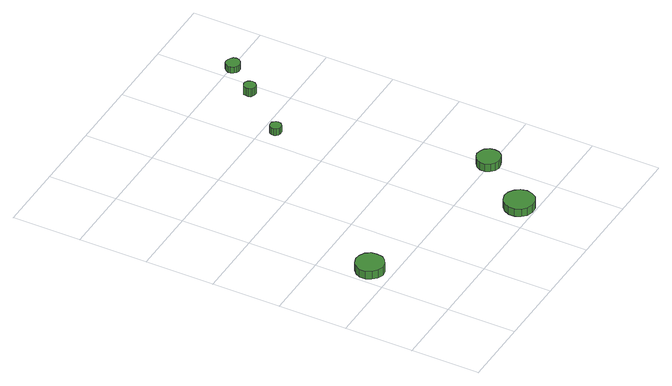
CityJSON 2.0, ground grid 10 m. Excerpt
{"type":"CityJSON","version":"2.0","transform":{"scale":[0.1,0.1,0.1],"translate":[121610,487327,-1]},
"CityObjects":{
"tree1":{"type":"SolitaryVegetationObject","attributes":{"function":"something"},"geometry":[{"type":"MultiSurface","lod":"1","boundaries":[[[0,1,2,3,4,5,6,7,8,9,10,11,12,13,14]],[[15,16,17,18,19,20,21,22,23,24,25,26,27,28,29]],[[0,29,28,1]],[[1,28,27,2]],[[2,27,26,3]],[[3,26,25,4]],[[4,25,24,5]],[[5,24,23,6]],[[6,23,22,7]],[[7,22,21,8]],[[8,21,20,9]],[[9,20,19,10]],[[10,19,18,11]],[[11,18,17,12]],[[12,17,16,13]],[[13,16,15,14]],[[14,15,29,0]]]}]},
"tree2":{"type":"SolitaryVegetationObject","attributes":{"function":"something"},"geometry":[{"type":"MultiSurface","lod":"1","boundaries":[[[30,31,32,33,34,35,36,37,38,39,40,41,42,43,44]],[[45,46,47,48,49,50,51,52,53,54,55,56,57,58,59]],[[30,59,58,31]],[[31,58,57,32]],[[32,57,56,33]],[[33,56,55,34]],[[34,55,54,35]],[[35,54,53,36]],[[36,53,52,37]],[[37,52,51,38]],[[38,51,50,39]],[[39,50,49,40]],[[40,49,48,41]],[[41,48,47,42]],[[42,47,46,43]],[[43,46,45,44]],[[44,45,59,30]]]}]},
"tree3":{"type":"SolitaryVegetationObject","attributes":{"function":"something"},"geometry":[{"type":"MultiSurface","lod":"1","boundaries":[[[60,61,62,63,64,65,66,67,68,69,70,71,72,73,74]],[[75,76,77,78,79,80,81,82,83,84,85,86,87,88,89]],[[60,89,88,61]],[[61,88,87,62]],[[62,87,86,63]],[[63,86,85,64]],[[64,85,84,65]],[[65,84,83,66]],[[66,83,82,67]],[[67,82,81,68]],[[68,81,80,69]],[[69,80,79,70]],[[70,79,78,71]],[[71,78,77,72]],[[72,77,76,73]],[[73,76,75,74]],[[74,75,89,60]]]}]},
"tree4":{"type":"SolitaryVegetationObject","attributes":{"function":"something"},"geometry":[{"type":"MultiSurface","lod":"1","boundaries":[[[90,91,92,93,94,95,96,97,98,99,100,101,102,103,104]],[[105,106,107,108,109,110,111,112,113,114,115,116,117,118,119]],[[90,119,118,91]],[[91,118,117,92]],[[92,117,116,93]],[[93,116,115,94]],[[94,115,114,95]],[[95,114,113,96]],[[96,113,112,97]],[[97,112,111,98]],[[98,111,110,99]],[[99,110,109,100]],[[100,109,108,101]],[[101,108,107,102]],[[102,107,106,103]],[[103,106,105,104]],[[104,105,119,90]]]}]},
"tree5":{"type":"SolitaryVegetationObject","attributes":{"function":"something"},"geometry":[{"type":"MultiSurface","lod":"1","boundaries":[[[120,121,122,123,124,125,126,127,128,129,130,131,132,133,134]],[[135,136,137,138,139,140,141,142,143,144,145,146,147,148,149]],[[120,149,148,121]],[[121,148,147,122]],[[122,147,146,123]],[[123,146,145,124]],[[124,145,144,125]],[[125,144,143,126]],[[126,143,142,127]],[[127,142,141,128]],[[128,141,140,129]],[[129,140,139,130]],[[130,139,138,131]],[[131,138,137,132]],[[132,137,136,133]],[[133,136,135,134]],[[134,135,149,120]]]}]},
"tree6":{"type":"SolitaryVegetationObject","attributes":{"function":"something"},"geometry":[{"type":"MultiSurface","lod":"1","boundaries":[[[150,151,152,153,154,155,156,157,158,159,160,161,162,163,164]],[[165,166,167,168,169,170,171,172,173,174,175,176,177,178,179]],[[150,179,178,151]],[[151,178,177,152]],[[152,177,176,153]],[[153,176,175,154]],[[154,175,174,155]],[[155,174,173,156]],[[156,173,172,157]],[[157,172,171,158]],[[158,171,170,159]],[[159,170,169,160]],[[160,169,168,161]],[[161,168,167,162]],[[162,167,166,163]],[[163,166,165,164]],[[164,165,179,150]]]}]}
},
"vertices":[
[45,132,20],[44,140,20],[39,147,20],[31,151,20],[23,152,20],[15,149,20],[9,144,20],[5,136,20],[5,127,20],[9,120,20],[15,114,20],[23,111,20],[31,112,20],[39,117,20],[44,123,20],[44,123,7],[39,117,7],[31,112,7],[23,111,7],[15,114,7],[9,120,7],[5,127,7],[5,136,7],[9,144,7],[15,149,7],[23,152,7],[31,151,7],[39,147,7],[44,140,7],[45,132,7],
[262,23,18],[260,32,18],[255,39,18],[247,44,18],[238,45,18],[229,42,18],[223,36,18],[219,28,18],[219,19,18],[223,11,18],[229,5,18],[238,2,18],[247,3,18],[255,7,18],[260,15,18],[260,15,6],[255,7,6],[247,3,6],[238,2,6],[229,5,6],[223,11,6],[219,19,6],[219,28,6],[223,36,6],[229,42,6],[238,45,6],[247,44,6],[255,39,6],[260,32,6],[262,23,6],
[319,103,18],[318,110,18],[313,116,18],[307,119,18],[300,120,18],[294,118,18],[288,113,18],[285,107,18],[285,99,18],[288,93,18],[294,88,18],[300,86,18],[307,87,18],[313,90,18],[318,96,18],[318,96,6],[313,90,6],[307,87,6],[300,86,6],[294,88,6],[288,93,6],[285,99,6],[285,107,6],[288,113,6],[294,118,6],[300,120,6],[307,119,6],[313,116,6],[318,110,6],[319,103,6],
[235,383,18],[234,386,18],[232,389,18],[230,391,18],[226,391,18],[223,390,18],[220,388,18],[219,385,18],[219,381,18],[220,378,18],[223,376,18],[226,375,18],[230,375,18],[232,377,18],[234,379,18],[234,379,7],[232,377,7],[230,375,7],[226,375,7],[223,376,7],[220,378,7],[219,381,7],[219,385,7],[220,388,7],[223,390,7],[226,391,7],[230,391,7],[232,389,7],[234,386,7],[235,383,7],
[292,453,21],[291,456,21],[289,459,21],[286,461,21],[282,461,21],[279,460,21],[276,458,21],[275,454,21],[275,451,21],[276,447,21],[279,445,21],[282,444,21],[286,444,21],[289,446,21],[291,449,21],[291,449,8],[289,446,8],[286,444,8],[282,444,8],[279,445,8],[276,447,8],[275,451,8],[275,454,8],[276,458,8],[279,460,8],[282,461,8],[286,461,8],[289,459,8],[291,456,8],[292,453,8],
[329,497,18],[328,501,18],[325,504,18],[321,506,18],[317,507,18],[313,506,18],[310,503,18],[308,499,18],[308,495,18],[310,491,18],[313,488,18],[317,487,18],[321,487,18],[325,489,18],[328,493,18],[328,493,8],[325,489,8],[321,487,8],[317,487,8],[313,488,8],[310,491,8],[308,495,8],[308,499,8],[310,503,8],[313,506,8],[317,507,8],[321,506,8],[325,504,8],[328,501,8],[329,497,8]
]}
